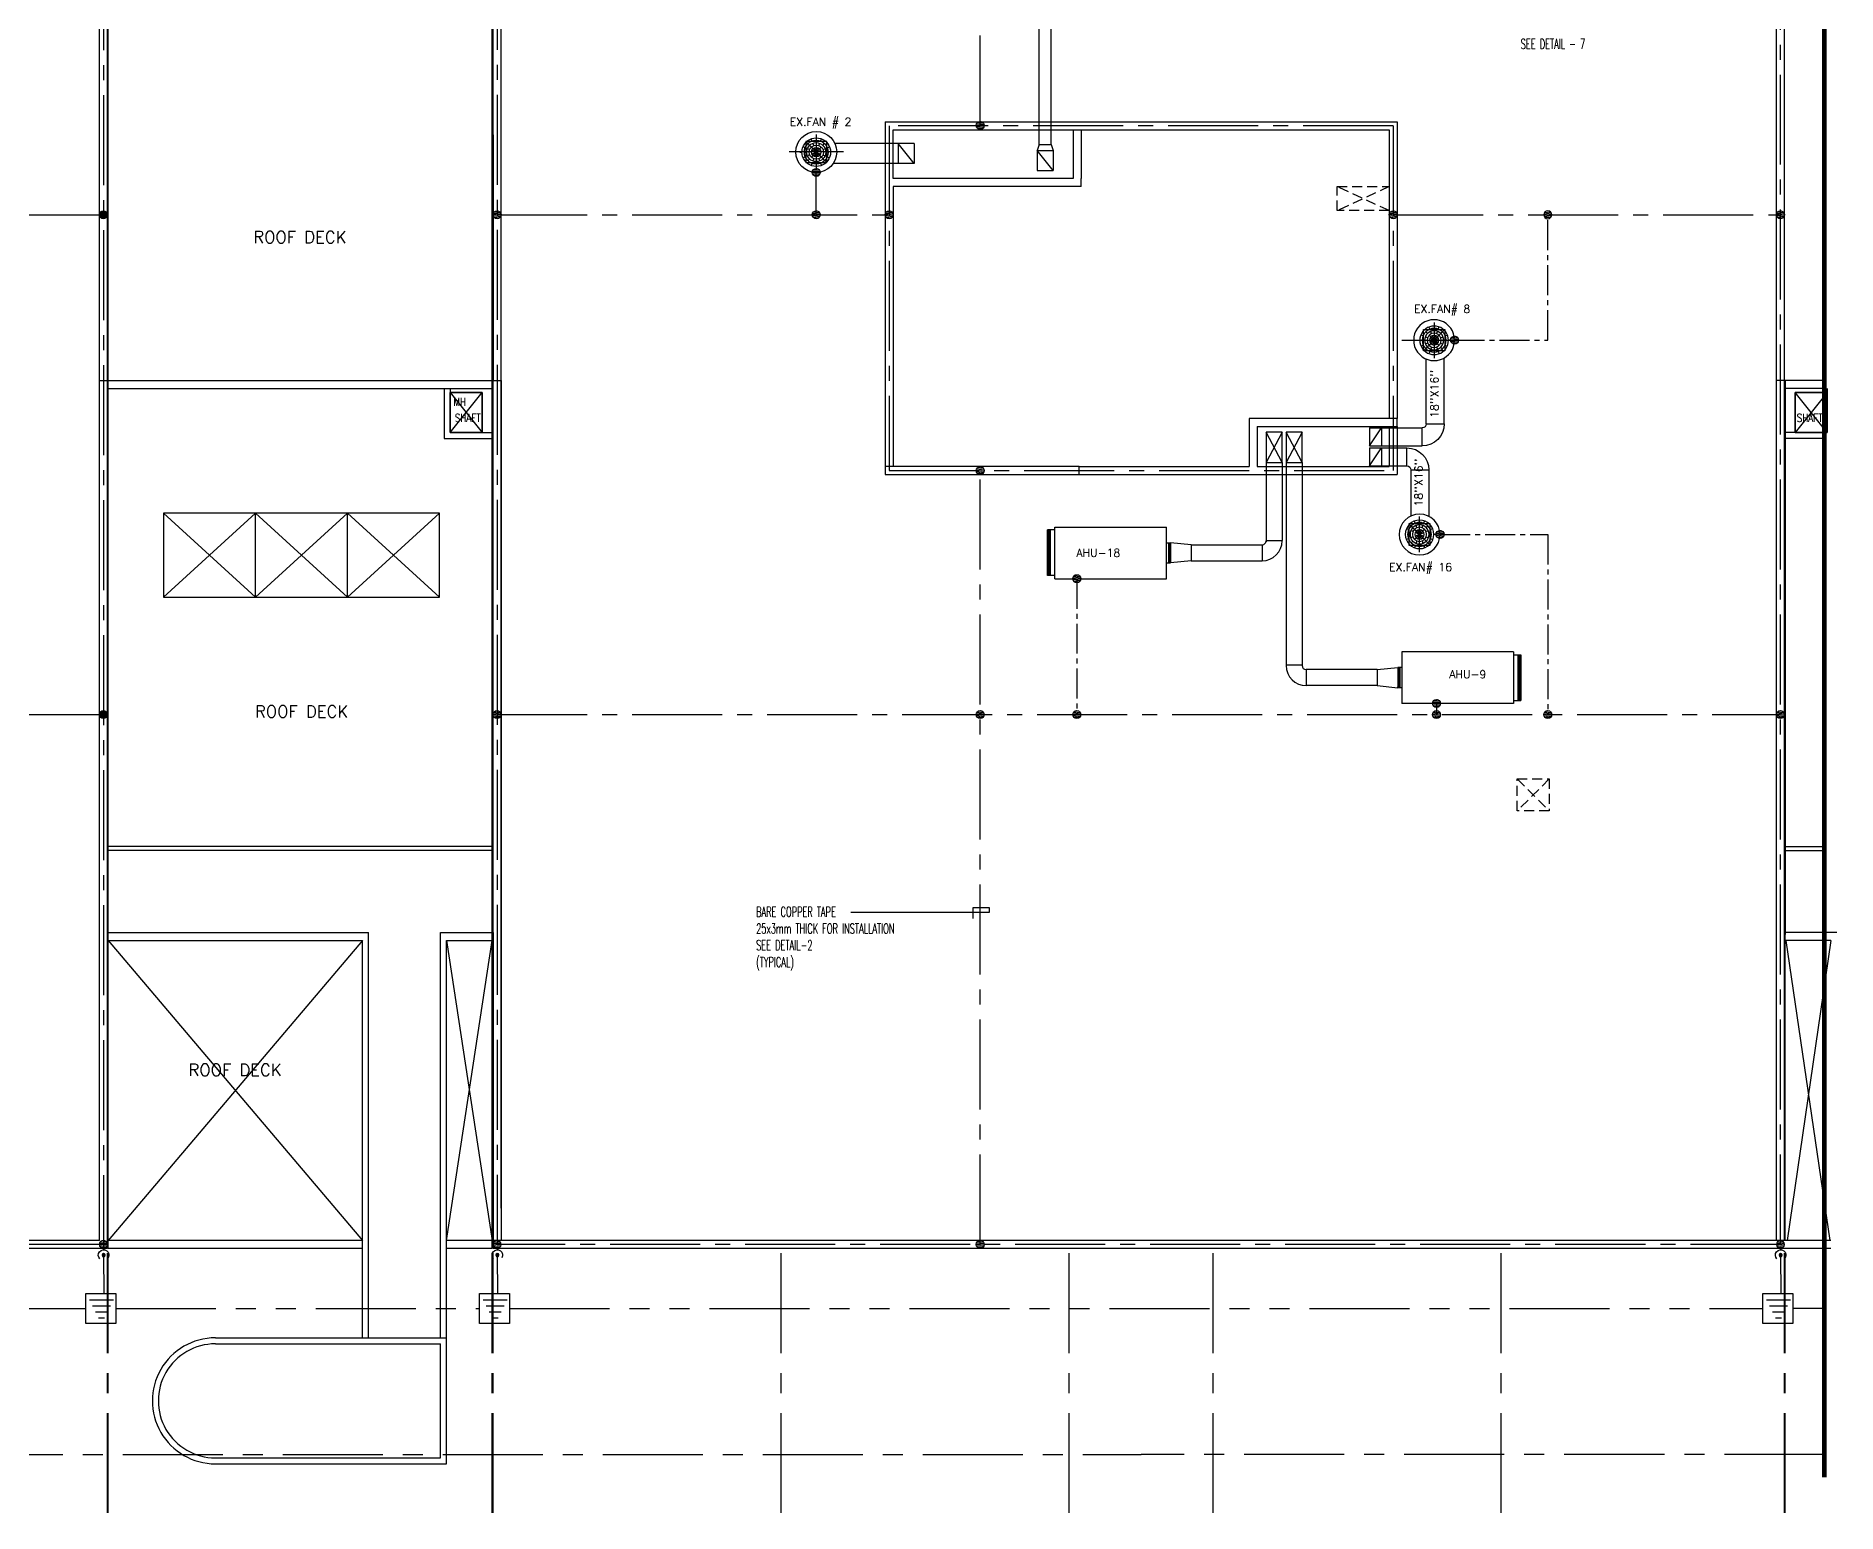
# Model space of a CAD drawing. Extents: x -4542 to -4430, y 158316 to 158395.
# Drawn here: x -4503.53 to -4458.52, y 158316.05 to 158352.98 of the extents above; entities that cross this region are included whole.
import ezdxf
from ezdxf.enums import TextEntityAlignment as Align

# ---------------------------------------------------------------- set-up
doc = ezdxf.new("R2010")
doc.units = 0
doc.header["$MEASUREMENT"] = 0
for name, pattern in [('CENTER2', [1.125, 0.75, -0.125, 0.125, -0.125]), ('CENTERX2', [4, 2.5, -0.5, 0.5, -0.5]), ('HIDDEN', [0.375, 0.25, -0.125]), ('PHANTOM', [2.5, 1.25, -0.25, 0.25, -0.25, 0.25, -0.25])]:
    doc.linetypes.add(name, pattern=pattern)
doc.layers.get('0').update_dxf_attribs({"linetype": 'CONTINUOUS'})
for name, color, linetype in [('AXES', 11, 'CENTERX2'), ('BLOCK$0$TXT', 2, 'CONTINUOUS'), ('COL', 9, 'CONTINUOUS'), ('DOOR', 9, 'CONTINUOUS'), ('DOOR-NO', 5, 'CONTINUOUS'), ('DUCT', 3, 'CONTINUOUS'), ('EARTHING', 4, 'PHANTOM'), ('EJ', 9, 'CONTINUOUS'), ('ELEV', 2, 'CONTINUOUS'), ('EXDUCT', 6, 'CONTINUOUS'), ('L-NING', 4, 'CONTINUOUS'), ('RM-NAME', 4, 'CONTINUOUS'), ('ROOF', 7, 'CONTINUOUS'), ('ROOF1', 4, 'CONTINUOUS'), ('SHAFT', 11, 'CONTINUOUS'), ('WALL', 2, 'CONTINUOUS'), ('WIN', 5, 'CONTINUOUS')]:
    doc.layers.add(name, color=color, linetype=linetype)
doc.styles.add('BLOCK$0$ROMANS', font='ROMANS.shx', dxfattribs={"width": 0.6, "height": 0.14})
doc.styles.add('ROMANC', font='romanc', dxfattribs={"height": 0.1})
doc.styles.add('ROMANS', font='ROMANS.shx', dxfattribs={"height": 200})

# ---------------------------------------------------------------- blocks, each defined once
blk = doc.blocks.new('*X22')
at = {"color": 0}
for p, q in [((91.354, 13.254), (91.434, 13.334)), ((91.362, 13.226), (91.462, 13.327)), ((91.369, 13.304), (91.384, 13.32)), ((91.377, 13.206), (91.483, 13.312)), ((91.398, 13.192), (91.497, 13.291)), ((91.426, 13.185), (91.504, 13.263))]:
    blk.add_line(p, q, dxfattribs=at)
blk = doc.blocks.new('SCC')
at = {"layer": 'L-NING'}
blk.add_circle((0, 0), 0.125, dxfattribs=at)
at = {"layer": 'L-NING', "xscale": 1.666666666666667, "yscale": 1.666666666666667, "zscale": 1.666666666666667}
blk.add_blockref('*X22', (-152.382, -22.099), dxfattribs=at)
blk = doc.blocks.new('*X21')
at = {"color": 0}
for p, q in [((91.354, 13.254), (91.434, 13.334)), ((91.362, 13.226), (91.462, 13.327)), ((91.369, 13.304), (91.384, 13.32)), ((91.377, 13.206), (91.483, 13.312)), ((91.398, 13.192), (91.497, 13.291)), ((91.426, 13.185), (91.504, 13.263))]:
    blk.add_line(p, q, dxfattribs=at)

msp = doc.modelspace()

# ---------------------------------------------------------------- hatches: boundary and pattern name
at = {"layer": 'DOOR-NO'}
h = msp.add_hatch(dxfattribs=at)
h.set_pattern_fill('ANSI37', color=11, scale=100, angle=180, style=0)
h.set_pattern_definition([(315, (-4469.682281, 158499.478626), (-0.0088388347, -0.0088388348), []), (225, (-4469.682281, 158499.478626), (-0.0088388347, 0.0088388348), [])])
h.paths.add_polyline_path([(-4475.2271, 158340.312), (-4475.1771, 158340.312), (-4475.1771, 158339.806), (-4475.2271, 158339.806)])
h = msp.add_hatch(dxfattribs=at)
h.set_pattern_fill('ANSI37', color=11, scale=100, angle=180, style=0)
h.set_pattern_definition([(225, (-4474.994281, 158496.357907), (0.0088388347, -0.0088388348), []), (315, (-4474.994281, 158496.357907), (0.0088388347, 0.0088388348), [])])
h.paths.add_polyline_path([(-4469.4494, 158337.1913), (-4469.4994, 158337.1913), (-4469.4994, 158336.6853), (-4469.4494, 158336.6853)])

# ---------------------------------------------------------------- linework, layer by layer
at = {"layer": 'AXES'}
for p, q in [((-4492.1315, 158316.0501), (-4492.1315, 158393.5128)), ((-4492.1115, 158316.0501), (-4492.1115, 158393.5128)), ((-4501.7515, 158316.0501), (-4501.7515, 158322.6644)), ((-4501.7315, 158316.0501), (-4501.7315, 158322.6644)), ((-4484.9115, 158316.0501), (-4484.9115, 158322.6644)), ((-4477.7115, 158316.0501), (-4477.7115, 158322.6644)), ((-4474.1115, 158316.0501), (-4474.1115, 158322.6644)), ((-4466.9115, 158316.0501), (-4466.9115, 158322.6644)), ((-4459.8357, 158316.0501), (-4459.8357, 158322.6644)), ((-4459.8157, 158316.0501), (-4459.8157, 158322.6644)), ((-4541.3662, 158317.5144), (-4475.9115, 158317.5144)), ((-4458.8357, 158317.5144), (-4475.9115, 158317.5144))]:
    msp.add_line(p, q, dxfattribs=at)
at = {"layer": 'COL'}
for p, q in [((-4469.5115, 158343.4144), (-4473.2115, 158343.4144)), ((-4473.0115, 158343.2144), (-4469.5115, 158343.2144)), ((-4469.5115, 158343.2144), (-4469.5115, 158343.4144)), ((-4477.4615, 158342.2144), (-4473.2115, 158342.2144)), ((-4477.4615, 158342.0144), (-4473.2115, 158342.0144))]:
    msp.add_line(p, q, dxfattribs=at)
msp.add_lwpolyline([(-4469.5115, 158343.2144), (-4469.5115, 158343.4144)], dxfattribs=at)
msp.add_lwpolyline([(-4477.4615, 158342.2144), (-4482.3115, 158342.2144), (-4482.3115, 158342.0144), (-4477.4615, 158342.0144)], close=True, dxfattribs=at)
at = {"layer": 'DOOR', "color": 0, "linetype": 'Continuous'}
for p, q in [((-4501.9515, 158344.3644), (-4491.9115, 158344.3644)), ((-4501.7315, 158344.1644), (-4492.1315, 158344.1644)), ((-4458.8357, 158344.3644), (-4460.0357, 158344.3644)), ((-4458.8357, 158344.1644), (-4459.8157, 158344.1644))]:
    msp.add_line(p, q, dxfattribs=at)
at = {"layer": 'DOOR-NO'}
for p, q in [((-4478.2563, 158339.4904), (-4478.2563, 158340.6329)), ((-4478.0671, 158340.6329), (-4478.2563, 158340.6329)), ((-4478.2292, 158339.4904), (-4478.2292, 158340.6329)), ((-4478.2112, 158339.4904), (-4478.2112, 158340.6329)), ((-4478.1797, 158339.4904), (-4478.1797, 158340.6329)), ((-4478.0671, 158339.4122), (-4478.0671, 158340.7022)), ((-4478.0671, 158339.4122), (-4478.0671, 158340.7022)), ((-4478.0671, 158340.7022), (-4475.2771, 158340.7022)), ((-4475.2771, 158339.4122), (-4475.2771, 158340.7022)), ((-4478.0671, 158339.4904), (-4478.2563, 158339.4904)), ((-4478.0671, 158339.4122), (-4475.2771, 158339.4122)), ((-4469.3994, 158337.5833), (-4469.3994, 158336.2933)), ((-4466.6094, 158337.5833), (-4469.3994, 158337.5833)), ((-4466.6094, 158337.5833), (-4466.6094, 158336.2933)), ((-4466.6094, 158337.5833), (-4466.6094, 158336.2933)), ((-4466.6094, 158337.5051), (-4466.4203, 158337.5051)), ((-4466.4969, 158337.5051), (-4466.4969, 158336.3625)), ((-4466.4653, 158337.5051), (-4466.4653, 158336.3625)), ((-4466.4473, 158337.5051), (-4466.4473, 158336.3625)), ((-4466.4203, 158337.5051), (-4466.4203, 158336.3625)), ((-4466.6094, 158336.3625), (-4466.4203, 158336.3625)), ((-4466.6094, 158336.2933), (-4469.3994, 158336.2933))]:
    msp.add_line(p, q, dxfattribs=at)
at = {"layer": 'DOOR-NO', "color": 3}
for p, q in [((-4475.2271, 158340.312), (-4475.2271, 158339.806)), ((-4475.1771, 158340.312), (-4475.1771, 158339.806)), ((-4469.4994, 158337.1913), (-4469.4994, 158336.6853)), ((-4469.4494, 158337.1913), (-4469.4494, 158336.6853))]:
    msp.add_line(p, q, dxfattribs=at)
at = {"layer": 'DUCT', "color": 11}
for p, q in [((-4483.7691, 158349.8174), (-4484.2971, 158350.3454)), ((-4483.7691, 158350.3454), (-4484.2971, 158350.3454)), ((-4484.2971, 158350.3454), (-4484.2971, 158349.8174)), ((-4484.1369, 158350.3549), (-4484.1582, 158350.411)), ((-4484.0331, 158350.5187), (-4484.0331, 158349.6321)), ((-4483.9261, 158350.3549), (-4483.9048, 158350.411)), ((-4483.7691, 158349.8174), (-4483.7691, 158350.3454)), ((-4483.3509, 158350.0814), (-4484.7123, 158350.0814)), ((-4484.3069, 158350.1862), (-4484.3627, 158350.2083)), ((-4484.303, 158349.9586), (-4484.358, 158349.9346)), ((-4484.3276, 158350.0771), (-4484.2676, 158350.0771)), ((-4484.1953, 158350.142), (-4484.2511, 158350.1641)), ((-4484.193, 158350.0066), (-4484.248, 158349.9826)), ((-4484.1957, 158350.2475), (-4484.2373, 158350.2907)), ((-4484.1957, 158349.9081), (-4484.2373, 158349.8649)), ((-4484.0315, 158350.0771), (-4484.154, 158350.2043)), ((-4484.0315, 158350.0785), (-4484.154, 158349.9513)), ((-4484.0315, 158350.0771), (-4484.1395, 158350.1199)), ((-4484.0315, 158350.0771), (-4484.138, 158350.0306)), ((-4484.0943, 158350.2427), (-4484.1156, 158350.2988)), ((-4484.0943, 158349.9129), (-4484.1156, 158349.8568)), ((-4484.0315, 158350.0771), (-4484.073, 158350.1866)), ((-4484.0315, 158350.0785), (-4484.073, 158349.969)), ((-4484.0315, 158350.0771), (-4483.909, 158350.2043)), ((-4484.0315, 158350.0771), (-4483.99, 158350.1866)), ((-4484.0315, 158350.0771), (-4483.9235, 158350.1199)), ((-4484.0315, 158350.0785), (-4483.909, 158349.9513)), ((-4484.0315, 158350.0785), (-4483.99, 158349.969)), ((-4484.0315, 158350.0771), (-4483.925, 158350.0306)), ((-4483.9687, 158350.2427), (-4483.9474, 158350.2988)), ((-4483.9687, 158349.9129), (-4483.9474, 158349.8568)), ((-4483.87, 158350.0066), (-4483.815, 158349.9826)), ((-4483.8677, 158350.142), (-4483.8119, 158350.1641)), ((-4483.8673, 158350.2475), (-4483.8257, 158350.2907)), ((-4483.8673, 158349.9081), (-4483.8257, 158349.8649)), ((-4483.7354, 158350.0771), (-4483.7954, 158350.0771)), ((-4483.76, 158349.9586), (-4483.705, 158349.9346)), ((-4483.7561, 158350.1862), (-4483.7003, 158350.2083)), ((-4484.2971, 158349.8174), (-4483.7691, 158349.8174)), ((-4484.1369, 158349.8007), (-4484.1582, 158349.7446)), ((-4483.9261, 158349.8007), (-4483.9048, 158349.7446)), ((-4468.5897, 158345.814), (-4468.5897, 158344.9274)), ((-4469.399, 158345.3767), (-4467.9105, 158345.3767)), ((-4468.8667, 158345.4815), (-4468.9225, 158345.5036)), ((-4468.8874, 158345.3724), (-4468.8274, 158345.3724)), ((-4468.8537, 158345.1127), (-4468.3257, 158345.6407)), ((-4468.7551, 158345.4373), (-4468.8109, 158345.4594)), ((-4468.7555, 158345.5428), (-4468.7971, 158345.586)), ((-4468.5913, 158345.3724), (-4468.7138, 158345.4996)), ((-4468.5913, 158345.3738), (-4468.7138, 158345.2466)), ((-4468.5913, 158345.3724), (-4468.6993, 158345.4152)), ((-4468.5913, 158345.3724), (-4468.6978, 158345.3259)), ((-4468.6541, 158345.538), (-4468.6754, 158345.5941)), ((-4468.5913, 158345.3724), (-4468.6329, 158345.4819)), ((-4468.5913, 158345.3738), (-4468.6329, 158345.2643)), ((-4468.5913, 158345.3724), (-4468.4688, 158345.4996)), ((-4468.5913, 158345.3724), (-4468.5498, 158345.4819)), ((-4468.5913, 158345.3724), (-4468.4833, 158345.4152)), ((-4468.5913, 158345.3738), (-4468.4688, 158345.2466)), ((-4468.5913, 158345.3738), (-4468.5498, 158345.2643)), ((-4468.5913, 158345.3724), (-4468.4848, 158345.3259)), ((-4468.5285, 158345.538), (-4468.5072, 158345.5941)), ((-4468.4275, 158345.4373), (-4468.3717, 158345.4594)), ((-4468.4272, 158345.5428), (-4468.3855, 158345.586)), ((-4468.2952, 158345.3724), (-4468.3552, 158345.3724)), ((-4468.3159, 158345.4815), (-4468.2601, 158345.5036)), ((-4468.8628, 158345.2539), (-4468.9178, 158345.2299)), ((-4468.7528, 158345.3019), (-4468.8078, 158345.2779)), ((-4468.7555, 158345.2034), (-4468.7971, 158345.1602)), ((-4468.6967, 158345.096), (-4468.718, 158345.0399)), ((-4468.6541, 158345.2082), (-4468.6754, 158345.1521)), ((-4468.5285, 158345.2082), (-4468.5072, 158345.1521)), ((-4468.4859, 158345.096), (-4468.4646, 158345.0399)), ((-4468.4298, 158345.3019), (-4468.3748, 158345.2779)), ((-4468.4272, 158345.2034), (-4468.3855, 158345.1602)), ((-4468.3198, 158345.2539), (-4468.2649, 158345.2299)), ((-4469.061, 158340.797), (-4469.0823, 158340.8531)), ((-4468.954, 158340.079), (-4468.954, 158340.9656)), ((-4468.8502, 158340.797), (-4468.8289, 158340.8531)), ((-4469.231, 158340.4114), (-4469.2868, 158340.3893)), ((-4469.2271, 158340.639), (-4469.282, 158340.663)), ((-4469.2517, 158340.5205), (-4469.1917, 158340.5205)), ((-4469.218, 158340.7803), (-4468.69, 158340.2523)), ((-4469.1194, 158340.4556), (-4469.1752, 158340.4335)), ((-4469.1171, 158340.591), (-4469.1721, 158340.615)), ((-4469.1197, 158340.6895), (-4469.1614, 158340.7327)), ((-4468.9556, 158340.5192), (-4469.0781, 158340.6463)), ((-4468.9556, 158340.5205), (-4469.0781, 158340.3934)), ((-4468.9556, 158340.5205), (-4469.0636, 158340.4777)), ((-4468.9556, 158340.5205), (-4469.0621, 158340.567)), ((-4469.0184, 158340.6848), (-4469.0397, 158340.7409)), ((-4468.9556, 158340.5192), (-4468.9971, 158340.6287)), ((-4468.9556, 158340.5205), (-4468.9971, 158340.411)), ((-4468.9556, 158340.5192), (-4468.8331, 158340.6463)), ((-4468.9556, 158340.5192), (-4468.914, 158340.6287)), ((-4468.9556, 158340.5205), (-4468.8491, 158340.567)), ((-4468.9556, 158340.5205), (-4468.8476, 158340.4777)), ((-4468.9556, 158340.5205), (-4468.8331, 158340.3934)), ((-4468.9556, 158340.5205), (-4468.914, 158340.411)), ((-4468.8928, 158340.6848), (-4468.8715, 158340.7409)), ((-4468.7941, 158340.591), (-4468.7391, 158340.615)), ((-4468.7918, 158340.4556), (-4468.736, 158340.4335)), ((-4468.7914, 158340.6895), (-4468.7498, 158340.7327)), ((-4468.6595, 158340.5205), (-4468.7195, 158340.5205)), ((-4468.6841, 158340.639), (-4468.6291, 158340.663)), ((-4468.6802, 158340.4114), (-4468.6244, 158340.3893)), ((-4468.5434, 158340.5205), (-4468.5995, 158340.5205)), ((-4469.1197, 158340.3502), (-4469.1614, 158340.307)), ((-4469.061, 158340.2427), (-4469.0823, 158340.1866)), ((-4469.0184, 158340.3549), (-4469.0397, 158340.2988)), ((-4468.8928, 158340.3549), (-4468.8715, 158340.2988)), ((-4468.8502, 158340.2427), (-4468.8289, 158340.1866)), ((-4468.7914, 158340.3502), (-4468.7498, 158340.307))]:
    msp.add_line(p, q, dxfattribs=at)
at = {"layer": 'DUCT', "color": 1}
for p, q in [((-4484.4437, 158350.0771), (-4484.3876, 158350.0771)), ((-4468.6967, 158345.6502), (-4468.718, 158345.7063)), ((-4468.4859, 158345.6502), (-4468.4646, 158345.7063)), ((-4468.1791, 158345.3724), (-4468.2352, 158345.3724))]:
    msp.add_line(p, q, dxfattribs=at)
at = {"layer": 'DUCT'}
for p, q in [((-4481.5881, 158349.7952), (-4483.6093, 158349.7952)), ((-4468.8537, 158345.6407), (-4468.3257, 158345.6407)), ((-4468.8537, 158345.1127), (-4468.8537, 158345.6407)), ((-4468.3257, 158345.6407), (-4468.3257, 158345.1127)), ((-4468.3257, 158345.1127), (-4468.8537, 158345.1127)), ((-4469.218, 158340.7803), (-4469.218, 158340.2523)), ((-4468.69, 158340.7803), (-4469.218, 158340.7803)), ((-4468.69, 158340.2523), (-4468.69, 158340.7803)), ((-4475.2771, 158340.312), (-4475.1771, 158340.312)), ((-4474.6636, 158340.259), (-4475.1771, 158340.312)), ((-4474.6636, 158340.259), (-4474.6636, 158339.859)), ((-4469.218, 158340.2523), (-4468.69, 158340.2523)), ((-4475.2771, 158339.806), (-4475.1771, 158339.806)), ((-4474.6636, 158339.859), (-4475.1771, 158339.806)), ((-4470.013, 158337.1383), (-4469.4994, 158337.1913)), ((-4470.013, 158337.1383), (-4470.013, 158336.7383)), ((-4469.3994, 158337.1913), (-4469.4994, 158337.1913)), ((-4470.013, 158336.7383), (-4469.4994, 158336.6853)), ((-4469.3994, 158336.6853), (-4469.4994, 158336.6853))]:
    msp.add_line(p, q, dxfattribs=at)
at = {"layer": 'DUCT', "linetype": 'ByBlock'}
for p, q in [((-4472.3883, 158343.0744), (-4472.7883, 158342.3144)), ((-4472.3883, 158342.3144), (-4472.7883, 158343.0744)), ((-4471.8883, 158342.3144), (-4472.2883, 158343.0744)), ((-4471.8883, 158343.0744), (-4472.2883, 158342.3144)), ((-4472.7883, 158342.3144), (-4472.7883, 158340.3296)), ((-4472.3883, 158342.3144), (-4472.3883, 158340.3668)), ((-4472.2883, 158342.3144), (-4472.2883, 158337.2383)), ((-4471.8883, 158342.3144), (-4471.8883, 158337.2383)), ((-4474.6636, 158340.259), (-4472.8883, 158340.259)), ((-4472.8883, 158340.259), (-4472.8883, 158339.859)), ((-4472.7883, 158340.3668), (-4472.3883, 158340.3668)), ((-4474.6636, 158339.859), (-4472.8883, 158339.859)), ((-4471.8883, 158337.2461), (-4472.2883, 158337.2461)), ((-4471.7883, 158337.1383), (-4471.7883, 158336.7383)), ((-4470.013, 158337.1383), (-4471.7883, 158337.1383)), ((-4470.013, 158336.7383), (-4471.7883, 158336.7383))]:
    msp.add_line(p, q, dxfattribs=at)
for points in [[(-4472.7883, 158343.0744), (-4472.7883, 158342.3144), (-4472.3883, 158342.3144), (-4472.3883, 158343.0744)], [(-4472.2883, 158343.0744), (-4472.2883, 158342.3144), (-4471.8883, 158342.3144), (-4471.8883, 158343.0744)]]:
    msp.add_lwpolyline(points, close=True, dxfattribs=at)
for centre, radius, start, end in [((-4472.8883, 158340.359), 0.1, 270, 0), ((-4472.8883, 158340.359), 0.5, 270, 0), ((-4471.7883, 158337.2383), 0.5, 180, 270), ((-4471.7883, 158337.2383), 0.1, 180, 270)]:
    msp.add_arc(centre, radius, start, end, dxfattribs=at)
at = {"layer": 'DUCT'}
msp.add_ellipse((-4484.0331, 158350.0814), major_axis=(-0.3616, 0.3616), ratio=1, start_param=3.9269908, end_param=10.2101761, dxfattribs=at)
at = {"layer": 'DUCT', "color": 11}
for major_axis, start_param, end_param in [((0.2529, 0.2529), 5.497787143773251, 11.78097245095284), ((-0.2105, 0.2105), 3.9269908, 10.2101761), ((-0.1681, 0.1681), 3.9269908, 10.2101761), ((0.1257, 0.1257), 5.497787143757789, 11.78097245093738), ((-0.0832, 0.0832), 3.9269908, 10.2101761)]:
    msp.add_ellipse((-4484.0331, 158350.0771), major_axis=major_axis, ratio=1, start_param=start_param, end_param=end_param, dxfattribs=at)
at = {"layer": 'DUCT', "extrusion": (0, 0, -1)}
for centre, major_axis, start_param, end_param in [((-4468.5897, 158345.3767), (0.3616, -0.3616), 5.497787143775617, 11.7809724509552), ((-4468.954, 158340.5163), (0.3616, 0.3616), 3.9269908, 10.2101761)]:
    msp.add_ellipse(centre, major_axis=major_axis, ratio=1, start_param=start_param, end_param=end_param, dxfattribs=at)
at = {"layer": 'DUCT', "color": 11, "extrusion": (0, 0, -1)}
for centre, major_axis, start_param, end_param in [((-4468.5897, 158345.3724), (0.2529, -0.2529), 5.497787143773251, 11.78097245095284), ((-4468.5897, 158345.3724), (-0.2105, -0.2105), 3.9269908, 10.2101761), ((-4468.5897, 158345.3724), (0.1681, -0.1681), 5.497787143738307, 11.78097245091789), ((-4468.5897, 158345.3724), (0.1257, -0.1257), 5.497787143757789, 11.78097245093738), ((-4468.5897, 158345.3724), (-0.0832, -0.0832), 3.9269908, 10.2101761), ((-4468.954, 158340.5205), (-0.2529, 0.2529), 5.497787143751863, 11.78097245093145), ((-4468.954, 158340.5205), (-0.2105, 0.2105), 5.497787143766224, 11.78097245094581), ((-4468.954, 158340.5205), (0.1681, 0.1681), 3.9269908, 10.2101761), ((-4468.954, 158340.5205), (-0.1257, 0.1257), 5.497787143714736, 11.78097245089432), ((-4468.954, 158340.5205), (-0.0832, 0.0832), 5.497787143732134, 11.78097245091172)]:
    msp.add_ellipse(centre, major_axis=major_axis, ratio=1, start_param=start_param, end_param=end_param, dxfattribs=at)
at = {"layer": 'EARTHING', "ltscale": 2}
for p, q in [((-4519.3765, 158321.1644), (-4502.2932, 158321.1644)), ((-4501.5432, 158321.1644), (-4492.4532, 158321.1644)), ((-4491.7032, 158321.1644), (-4460.3774, 158321.1644)), ((-4458.8357, 158321.1644), (-4459.6274, 158321.1644))]:
    msp.add_line(p, q, dxfattribs=at)
at = {"layer": 'EJ'}
for p, q in [((-4501.7515, 158322.6644), (-4501.7515, 158381.9844)), ((-4501.7315, 158322.6644), (-4501.7315, 158381.9844)), ((-4492.1315, 158322.6644), (-4492.1315, 158381.9844)), ((-4492.1115, 158323.669), (-4492.1115, 158381.9844)), ((-4492.1115, 158322.6644), (-4492.1115, 158381.9844)), ((-4492.1115, 158330.5144), (-4492.1115, 158344.3644)), ((-4459.8357, 158330.5144), (-4459.8357, 158344.3644)), ((-4492.1315, 158330.5144), (-4492.1315, 158332.6144)), ((-4492.1115, 158330.5144), (-4492.1115, 158332.6144)), ((-4459.8357, 158330.5144), (-4459.8357, 158332.6144)), ((-4459.8157, 158330.5144), (-4459.8157, 158332.6144))]:
    msp.add_line(p, q, dxfattribs=at)
at = {"layer": 'EJ', "color": 8}
for p, q in [((-4492.1315, 158350.5144), (-4492.1315, 158344.3644)), ((-4492.1115, 158350.5144), (-4492.1115, 158344.3644))]:
    msp.add_line(p, q, dxfattribs=at)
at = {"layer": 'ELEV', "linetype": 'CENTER2', "const_width": 0.12}
msp.add_lwpolyline([(-4458.8357, 158316.9429), (-4458.8357, 158393.0138)], dxfattribs=at)
at = {"layer": 'EXDUCT', "linetype": 'Continuous'}
for p, q in [((-4478.4645, 158350.2661), (-4478.4645, 158353.2128)), ((-4478.1645, 158350.2661), (-4478.1645, 158353.2177)), ((-4481.5881, 158350.2952), (-4483.5685, 158350.2952)), ((-4481.5881, 158349.7952), (-4481.9881, 158350.2952)), ((-4481.9881, 158350.2952), (-4481.9881, 158349.7952)), ((-4481.5881, 158350.2952), (-4481.5881, 158349.7952)), ((-4478.4645, 158350.2661), (-4478.5145, 158350.1161)), ((-4478.5145, 158350.1161), (-4478.1145, 158350.1161)), ((-4478.5145, 158350.1161), (-4478.5145, 158349.6161)), ((-4478.1145, 158349.6161), (-4478.5145, 158350.1161)), ((-4478.4645, 158350.2661), (-4478.1645, 158350.2661)), ((-4478.1645, 158350.2661), (-4478.1145, 158350.1161)), ((-4478.1145, 158350.1161), (-4478.1145, 158349.6161)), ((-4478.5145, 158349.6161), (-4478.1145, 158349.6161))]:
    msp.add_line(p, q, dxfattribs=at)
at = {"layer": 'EXDUCT', "linetype": 'ByBlock'}
for p, q in [((-4468.7884, 158343.2824), (-4468.7884, 158344.9054)), ((-4468.3384, 158343.2824), (-4468.3384, 158344.9313)), ((-4470.2072, 158342.7324), (-4469.9072, 158343.1824)), ((-4470.2072, 158343.1824), (-4470.2072, 158342.7324)), ((-4470.2072, 158343.1824), (-4468.8884, 158343.1824)), ((-4469.9072, 158343.1824), (-4469.9072, 158342.7324)), ((-4468.8884, 158342.7324), (-4468.8884, 158343.1824)), ((-4468.7884, 158343.2824), (-4468.3384, 158343.2824)), ((-4470.2072, 158342.7324), (-4468.8884, 158342.7324)), ((-4470.2072, 158342.6819), (-4469.2698, 158342.6819)), ((-4470.2072, 158342.2319), (-4469.9072, 158342.6819)), ((-4470.2072, 158342.6819), (-4470.2072, 158342.2319)), ((-4469.9072, 158342.6819), (-4469.9072, 158342.2319)), ((-4469.2698, 158342.2319), (-4469.2698, 158342.6819)), ((-4470.2072, 158342.2319), (-4469.2698, 158342.2319)), ((-4469.1698, 158342.1319), (-4468.7198, 158342.1319)), ((-4469.1698, 158342.1319), (-4469.1698, 158340.9799)), ((-4468.7198, 158342.1319), (-4468.7198, 158340.9709))]:
    msp.add_line(p, q, dxfattribs=at)
at = {"layer": 'EXDUCT', "linetype": 'ByBlock', "extrusion": (0, 0, -1)}
for centre, major_axis, start_param, end_param in [((-4468.8884, 158343.2824), (0.0707, 0.0707), 0.7853982, 2.3561945), ((-4468.8884, 158343.2824), (-0.3889, 0.3889), 2.3561945, 3.9269908), ((-4469.2698, 158342.1319), (-0.3889, 0.3889), 0.7853982, 2.3561945), ((-4469.2698, 158342.1319), (-0.0707, 0.0707), 0.7853982, 2.3561945)]:
    msp.add_ellipse(centre, major_axis=major_axis, ratio=1, start_param=start_param, end_param=end_param, dxfattribs=at)
at = {"layer": 'L-NING', "linetype": 'CENTER2', "ltscale": 3}
for p, q in [((-4501.8515, 158381.8736), (-4501.8515, 158322.6644)), ((-4492.0115, 158381.8844), (-4492.0115, 158322.7644)), ((-4479.9357, 158350.744), (-4479.9357, 158381.8844)), ((-4459.9357, 158322.7644), (-4459.9357, 158381.8844)), ((-4469.6115, 158350.7344), (-4482.2115, 158350.7344)), ((-4482.2115, 158350.7344), (-4482.2115, 158342.1144)), ((-4469.6115, 158350.7344), (-4469.6115, 158342.1144)), ((-4484.0331, 158348.513), (-4484.0331, 158349.57)), ((-4534.2693, 158348.513), (-4501.8515, 158348.513)), ((-4492.0115, 158348.513), (-4482.2115, 158348.513)), ((-4469.6115, 158348.513), (-4459.9357, 158348.513)), ((-4482.2115, 158342.1144), (-4469.6115, 158342.1144)), ((-4479.9357, 158322.7644), (-4479.9357, 158342.1144)), ((-4534.2693, 158336.013), (-4501.8515, 158336.013)), ((-4492.0115, 158336.013), (-4459.9357, 158336.013)), ((-4501.7515, 158322.7644), (-4534.2693, 158322.7644)), ((-4459.9357, 158322.7644), (-4492.0115, 158322.7644))]:
    msp.add_line(p, q, dxfattribs=at)
at = {"layer": 'L-NING', "linetype": 'CENTER2'}
for p, q in [((-4465.7491, 158345.3767), (-4465.7491, 158348.513)), ((-4468.0783, 158345.3767), (-4465.7491, 158345.3767)), ((-4468.4426, 158340.5205), (-4465.7491, 158340.5205)), ((-4465.7491, 158340.5205), (-4465.7491, 158336.013)), ((-4477.5213, 158339.4122), (-4477.5213, 158336.013)), ((-4468.5307, 158336.2933), (-4468.5307, 158336.013))]:
    msp.add_line(p, q, dxfattribs=at)
at = {"layer": 'L-NING', "linetype": 'CENTER2', "ltscale": 2}
for p, q in [((-4501.835, 158321.5394), (-4501.8399, 158322.4942)), ((-4491.995, 158321.5394), (-4491.9999, 158322.4942)), ((-4459.9192, 158321.5394), (-4459.9242, 158322.4942))]:
    msp.add_line(p, q, dxfattribs=at)
at = {"layer": 'L-NING', "linetype": 'Continuous'}
for p, q in [((-4501.596, 158321.3714), (-4502.196, 158321.3714)), ((-4501.671, 158321.2214), (-4502.121, 158321.2214)), ((-4501.746, 158321.0714), (-4502.046, 158321.0714)), ((-4491.756, 158321.3714), (-4492.356, 158321.3714)), ((-4491.831, 158321.2214), (-4492.281, 158321.2214)), ((-4491.906, 158321.0714), (-4492.206, 158321.0714)), ((-4459.6803, 158321.3714), (-4460.2803, 158321.3714)), ((-4459.7553, 158321.2214), (-4460.2053, 158321.2214)), ((-4459.8303, 158321.0714), (-4460.1303, 158321.0714)), ((-4501.821, 158320.9214), (-4501.971, 158320.9214)), ((-4491.981, 158320.9214), (-4492.131, 158320.9214)), ((-4459.9053, 158320.9214), (-4460.0553, 158320.9214))]:
    msp.add_line(p, q, dxfattribs=at)
at = {"layer": 'L-NING', "color": 11, "linetype": 'Continuous'}
msp.add_lwpolyline([(-4483.1661, 158331.0738), (-4479.7039, 158331.0738), (-4479.7039, 158331.1779), (-4480.1205, 158331.1779), (-4480.1205, 158330.9175)], dxfattribs=at)
at = {"layer": 'L-NING', "linetype": 'Continuous'}
for points in [[(-4501.5432, 158321.5394), (-4501.5432, 158320.7894), (-4502.2932, 158320.7894), (-4502.2932, 158321.5394)], [(-4491.7032, 158321.5394), (-4491.7032, 158320.7894), (-4492.4532, 158320.7894), (-4492.4532, 158321.5394)], [(-4459.6274, 158321.5394), (-4459.6274, 158320.7894), (-4460.3774, 158320.7894), (-4460.3774, 158321.5394)]]:
    msp.add_lwpolyline(points, close=True, dxfattribs=at)
at = {"layer": 'L-NING', "extrusion": (0, 0, -1)}
for centre in [(-4501.844, 158322.4975), (-4492.004, 158322.4975), (-4459.9283, 158322.4975)]:
    msp.add_ellipse(centre, major_axis=(0.0834, 0.104), ratio=1, start_param=-3.031545, end_param=1.4282019, dxfattribs=at)
for centre in [(-4501.844, 158322.4975), (-4492.004, 158322.4975), (-4459.9283, 158322.4975)]:
    msp.add_ellipse(centre, major_axis=(0.0312, -0.025), ratio=1, dxfattribs=at)
at = {"layer": 'ROOF'}
for p, q in [((-4501.7515, 158381.9844), (-4501.7515, 158322.6644)), ((-4459.8357, 158322.8644), (-4459.8357, 158381.9844)), ((-4501.9515, 158322.8644), (-4501.9515, 158381.7844)), ((-4491.9115, 158323.669), (-4491.9115, 158381.7844)), ((-4460.0357, 158322.8644), (-4460.0357, 158381.7844)), ((-4492.1315, 158344.3644), (-4492.1315, 158330.5144)), ((-4491.9115, 158344.3644), (-4491.9115, 158322.8644)), ((-4459.8157, 158344.3644), (-4459.8157, 158330.5144)), ((-4492.1315, 158332.7144), (-4501.7315, 158332.7144)), ((-4492.1315, 158332.6144), (-4501.7315, 158332.6144)), ((-4459.8157, 158332.7144), (-4458.8357, 158332.7144)), ((-4459.8157, 158332.6144), (-4458.8357, 158332.6144)), ((-4501.7315, 158330.5644), (-4495.2265, 158330.5644)), ((-4495.2265, 158320.4294), (-4495.2265, 158330.5644)), ((-4493.4265, 158330.5644), (-4492.1315, 158330.5644)), ((-4493.4265, 158320.4294), (-4493.4265, 158330.5644)), ((-4492.1315, 158322.8644), (-4492.1315, 158330.5644)), ((-4492.1115, 158330.5644), (-4492.1115, 158322.8644)), ((-4458.5207, 158330.5644), (-4459.8157, 158330.5644)), ((-4459.8157, 158322.8644), (-4459.8157, 158330.5644)), ((-4501.7315, 158330.3644), (-4495.3765, 158330.3644)), ((-4495.3765, 158320.4294), (-4495.3765, 158330.3644)), ((-4493.2765, 158330.3644), (-4492.1315, 158330.3644)), ((-4493.2765, 158320.4294), (-4493.2765, 158330.3644)), ((-4458.6707, 158330.3644), (-4459.8157, 158330.3644))]:
    msp.add_line(p, q, dxfattribs=at)
at = {"layer": 'ROOF', "color": 0, "linetype": 'Continuous'}
for p, q in [((-4501.9515, 158322.8644), (-4534.2015, 158322.8644)), ((-4495.3765, 158322.8644), (-4501.7315, 158322.8644)), ((-4492.1315, 158322.8644), (-4493.2765, 158322.8644)), ((-4458.6707, 158322.8644), (-4492.1115, 158322.8644)), ((-4501.7515, 158322.6644), (-4534.4015, 158322.6644)), ((-4495.3765, 158322.6644), (-4501.7315, 158322.6644)), ((-4492.1315, 158322.6644), (-4493.2765, 158322.6644)), ((-4458.6707, 158322.6644), (-4492.1115, 158322.6644)), ((-4499.052, 158320.4294), (-4493.2765, 158320.4294)), ((-4499.052, 158320.2794), (-4493.4265, 158320.2794)), ((-4493.4265, 158317.4294), (-4493.4265, 158320.2794)), ((-4493.2765, 158317.2794), (-4493.2765, 158320.4294)), ((-4499.052, 158317.4294), (-4493.4265, 158317.4294)), ((-4499.052, 158317.2794), (-4493.2765, 158317.2794))]:
    msp.add_line(p, q, dxfattribs=at)
for radius in [1.575, 1.425]:
    msp.add_arc((-4499.052, 158318.8544), radius, 90, 270.00003, dxfattribs=at)
at = {"layer": 'ROOF1'}
for p, q in [((-4500.3468, 158341.052), (-4500.3468, 158338.952)), ((-4493.4468, 158341.052), (-4500.3468, 158341.052)), ((-4493.4468, 158338.952), (-4493.4468, 158341.052)), ((-4500.3468, 158338.952), (-4493.4468, 158338.952))]:
    msp.add_line(p, q, dxfattribs=at)
at = {"layer": 'SHAFT', "linetype": 'HIDDEN'}
for p, q in [((-4469.7115, 158348.6144), (-4471.0115, 158349.2144)), ((-4469.7115, 158349.2144), (-4471.0115, 158348.6144)), ((-4466.5115, 158333.6044), (-4466.5115, 158334.4044)), ((-4466.5115, 158334.4044), (-4465.7115, 158334.4044)), ((-4465.7115, 158334.4044), (-4466.5115, 158333.6044)), ((-4466.5115, 158334.4044), (-4465.7115, 158333.6044)), ((-4465.7115, 158334.4044), (-4465.7115, 158333.6044)), ((-4465.7115, 158333.6044), (-4466.5115, 158333.6044))]:
    msp.add_line(p, q, dxfattribs=at)
at = {"layer": 'SHAFT', "linetype": 'ByBlock'}
for p, q in [((-4493.1815, 158344.0644), (-4492.3815, 158343.0644)), ((-4493.1815, 158343.0644), (-4492.3815, 158344.0644)), ((-4458.7657, 158343.0644), (-4459.5657, 158344.0644)), ((-4458.7657, 158344.0644), (-4459.5657, 158343.0644))]:
    msp.add_line(p, q, dxfattribs=at)
at = {"layer": 'SHAFT', "linetype": 'Continuous'}
for p, q in [((-4495.3765, 158330.3644), (-4501.7315, 158322.8644)), ((-4501.7315, 158330.3644), (-4495.3765, 158322.8644)), ((-4493.2765, 158322.8644), (-4492.1315, 158330.3644)), ((-4493.2765, 158330.3644), (-4492.1315, 158322.8644))]:
    msp.add_line(p, q, dxfattribs=at)
at = {"layer": 'SHAFT'}
for p, q in [((-4459.7957, 158330.3644), (-4458.7, 158322.8644)), ((-4458.6707, 158330.3644), (-4459.7664, 158322.8644))]:
    msp.add_line(p, q, dxfattribs=at)
at = {"layer": 'SHAFT', "linetype": 'HIDDEN'}
msp.add_lwpolyline([(-4471.0115, 158349.2144), (-4469.7115, 158349.2144), (-4469.7115, 158348.6144), (-4471.0115, 158348.6144)], close=True, dxfattribs=at)
at = {"layer": 'SHAFT', "color": 7, "linetype": 'Continuous'}
for points in [[(-4493.3315, 158344.1644), (-4493.3315, 158342.9144), (-4492.1315, 158342.9144)], [(-4493.1815, 158344.1644), (-4493.1815, 158343.0644), (-4492.1315, 158343.0644)], [(-4458.7657, 158344.1644), (-4458.7657, 158343.0644), (-4459.8157, 158343.0644)], [(-4458.8357, 158342.9144), (-4459.8157, 158342.9144)]]:
    msp.add_lwpolyline(points, dxfattribs=at)
at = {"layer": 'SHAFT', "linetype": 'ByBlock'}
for points in [[(-4493.1815, 158344.0644), (-4492.3815, 158344.0644), (-4492.3815, 158343.0644), (-4493.1815, 158343.0644)], [(-4493.1815, 158344.0644), (-4492.3815, 158344.0644), (-4492.3815, 158343.0644), (-4493.1815, 158343.0644)], [(-4458.7657, 158344.0644), (-4459.5657, 158344.0644), (-4459.5657, 158343.0644), (-4458.7657, 158343.0644)], [(-4458.7657, 158344.0644), (-4459.5657, 158344.0644), (-4459.5657, 158343.0644), (-4458.7657, 158343.0644)]]:
    msp.add_lwpolyline(points, close=True, dxfattribs=at)
at = {"layer": 'SHAFT', "linetype": 'ByBlock', "ltscale": 0.3}
for points in [[(-4493.1815, 158343.0644), (-4492.3815, 158343.0644), (-4492.3815, 158344.0644), (-4493.1815, 158344.0644)], [(-4458.7657, 158343.0644), (-4459.5657, 158343.0644), (-4459.5657, 158344.0644), (-4458.7657, 158344.0644)]]:
    msp.add_lwpolyline(points, close=True, dxfattribs=at)
at = {"layer": 'WALL'}
for p, q in [((-4482.3115, 158350.8344), (-4469.5115, 158350.8344)), ((-4482.3115, 158350.8344), (-4482.3115, 158342.0144)), ((-4469.5115, 158350.8344), (-4469.5115, 158348.6144)), ((-4482.1115, 158349.4144), (-4482.1115, 158350.6344)), ((-4482.1115, 158350.6344), (-4469.7115, 158350.6344)), ((-4477.6115, 158350.6344), (-4477.6115, 158349.4144)), ((-4477.4115, 158350.6344), (-4477.4115, 158349.4144)), ((-4469.7115, 158350.6344), (-4469.7115, 158348.6144)), ((-4477.6115, 158349.4144), (-4482.1115, 158349.4144)), ((-4477.4115, 158349.2144), (-4477.4115, 158349.4144)), ((-4477.4115, 158349.2144), (-4477.4115, 158349.4144)), ((-4477.4115, 158349.2144), (-4482.1115, 158349.2144)), ((-4482.1115, 158349.2144), (-4482.1115, 158342.2144)), ((-4477.4115, 158349.2144), (-4478.6115, 158349.2144)), ((-4469.7115, 158348.6144), (-4469.7115, 158343.4144)), ((-4469.5115, 158348.6144), (-4469.5115, 158343.4144)), ((-4473.2115, 158343.4144), (-4473.2115, 158342.2144)), ((-4473.2115, 158343.2144), (-4473.2115, 158342.2144)), ((-4473.0115, 158343.2144), (-4473.0115, 158342.2144)), ((-4473.0115, 158343.2144), (-4473.0115, 158342.2144)), ((-4469.7115, 158343.2144), (-4469.7115, 158342.2144)), ((-4469.5115, 158343.2144), (-4469.5115, 158342.0144)), ((-4477.4615, 158342.2144), (-4473.5115, 158342.2144)), ((-4475.9115, 158342.2144), (-4473.2115, 158342.2144)), ((-4475.9115, 158342.2144), (-4473.5115, 158342.2144)), ((-4473.0115, 158342.2144), (-4472.6473, 158342.2144)), ((-4473.0115, 158342.2144), (-4469.7115, 158342.2144)), ((-4477.4615, 158342.0144), (-4473.5115, 158342.0144)), ((-4475.9115, 158342.0144), (-4469.5115, 158342.0144)), ((-4475.9115, 158342.0144), (-4473.5115, 158342.0144))]:
    msp.add_line(p, q, dxfattribs=at)
at = {"layer": 'WIN'}
for p, q in [((-4500.3468, 158341.052), (-4498.0468, 158338.952)), ((-4498.0468, 158341.052), (-4500.3468, 158338.952)), ((-4498.0468, 158338.952), (-4498.0468, 158341.052)), ((-4498.0468, 158338.952), (-4495.7468, 158341.052)), ((-4495.7468, 158338.952), (-4498.0468, 158341.052)), ((-4495.7468, 158338.952), (-4495.7468, 158341.052)), ((-4495.7468, 158341.052), (-4493.4468, 158338.952)), ((-4493.4468, 158341.052), (-4495.7468, 158338.952))]:
    msp.add_line(p, q, dxfattribs=at)

# ---------------------------------------------------------------- block references
at = {"layer": 'L-NING', "linetype": 'CENTER2', "yscale": 0.7999999999883585, "zscale": 0.7999999999999999}
for p, xscale, rotation in [((-4479.9357, 158350.744), 0.8000000000001819, 308.7187866721704), ((-4484.0331, 158349.57), 0.8000000000001819, 308.7187866721704), ((-4501.8515, 158348.513), 0.8000000000001819, 44.46478725311415), ((-4492.0115, 158348.513), 0.8000000000001819, 308.7187866721704), ((-4484.0331, 158348.513), 0.8000000000001819, 308.7187866721704), ((-4482.2115, 158348.513), 0.8000000000001819, 308.7187866721704), ((-4469.6115, 158348.513), 0.8000000000001819, 308.7187866721704), ((-4465.7491, 158348.513), -0.8000000000001819, 231.2812133278296), ((-4459.9357, 158348.513), 0.8000000000001819, 308.7187866721704), ((-4468.0783, 158345.3767), 0.8000000000001819, 308.7187866721704), ((-4479.9357, 158342.1144), 0.8000000000001819, 308.7187866721704), ((-4468.4426, 158340.5205), 0.8000000000001819, 308.7187866721704), ((-4477.5213, 158339.4122), 0.8000000000001819, 308.7187866721704), ((-4468.5307, 158336.2933), 0.8000000000001819, 308.7187866721704), ((-4501.8515, 158336.013), 0.8000000000001819, 44.46478725311415), ((-4492.0115, 158336.013), 0.8000000000001819, 308.7187866721704), ((-4479.9357, 158336.013), 0.8000000000001819, 308.7187866721704), ((-4477.5213, 158336.013), 0.8000000000001819, 308.7187866721704), ((-4468.5307, 158336.013), 0.8000000000001819, 308.7187866721704), ((-4465.7491, 158336.013), 0.8000000000001819, 308.7187866721704), ((-4459.9357, 158336.013), 0.8000000000001819, 308.7187866721704), ((-4501.8515, 158322.7644), -0.8000000000001819, 231.2812133278296), ((-4492.0115, 158322.7644), -0.8000000000001819, 231.2812133278296), ((-4479.9357, 158322.7644), 0.8000000000001819, 308.7187866721704), ((-4459.9357, 158322.7644), -0.8000000000001819, 231.2812133278296)]:
    msp.add_blockref('SCC', p, dxfattribs=dict(at, xscale=xscale, rotation=rotation))
at = {"layer": 'L-NING', "xscale": 0.53333333333561, "yscale": 0.5333333333255723, "zscale": 0.5333333333333333, "rotation": 276.2812133280369}
for p in [(-4514.2083, 158370.1932), (-4504.3683, 158370.1932), (-4472.2926, 158370.1932)]:
    msp.add_blockref('*X21', p, dxfattribs=at)

# ---------------------------------------------------------------- texts
at = {"layer": 'BLOCK$0$TXT', "style": 'BLOCK$0$ROMANS', "width": 0.6}
for s, p in [('SEE DETAIL - 7 ', (-4466.4266, 158352.6579)), ('BARE COPPER TAPE', (-4485.5353, 158330.9581)), ('25x3mm THICK FOR INSTALLATION', (-4485.5353, 158330.5386)), ('SEE DETAIL-2 ', (-4485.5353, 158330.123)), ('(TYPICAL)', (-4485.5353, 158329.7016))]:
    msp.add_text(s, height=0.25, dxfattribs=at).set_placement(p)
at = {"layer": 'RM-NAME', "style": 'ROMANS', "width": 1}
for s, p in [('EX.FAN # 2', (-4483.9261, 158350.8209)), ('EX.FAN# 8', (-4468.3892, 158346.1418)), ('AHU-18', (-4476.9817, 158340.0594)), ('EX.FAN# 16', (-4468.929, 158339.688)), ('AHU-9', (-4467.7473, 158337.0207))]:
    msp.add_text(s, height=0.2, dxfattribs=at).set_placement(p, align=Align.MIDDLE)
at = {"layer": 'RM-NAME', "color": 9, "style": 'ROMANC', "width": 1}
for p in [(-4496.9394, 158347.9538), (-4496.8968, 158336.0905), (-4498.5592, 158327.1272)]:
    msp.add_text('ROOF DECK', height=0.3, dxfattribs=at).set_placement(p, align=Align.MIDDLE)
at = {"layer": 'RM-NAME', "style": 'ROMANS', "width": 1}
for p in [(-4468.5813, 158344.0326), (-4468.9762, 158341.8156)]:
    msp.add_text("18''X16''", height=0.2, rotation=90, dxfattribs=at).set_placement(p, align=Align.MIDDLE)
at = {"layer": 'SHAFT', "style": 'ROMANS', "width": 0.8}
for s, p in [('MH', (-4492.9447, 158343.8326)), ('SHAFT', (-4492.7437, 158343.4327))]:
    msp.add_text(s, height=0.2, dxfattribs=at).set_placement(p, align=Align.MIDDLE)
at = {"layer": 'SHAFT', "linetype": 'ByBlock', "style": 'ROMANS', "width": 0.8}
msp.add_text('SHAFT', height=0.2, dxfattribs=at).set_placement((-4459.2035, 158343.4327), align=Align.MIDDLE)

doc.saveas('drawing.dxf')
